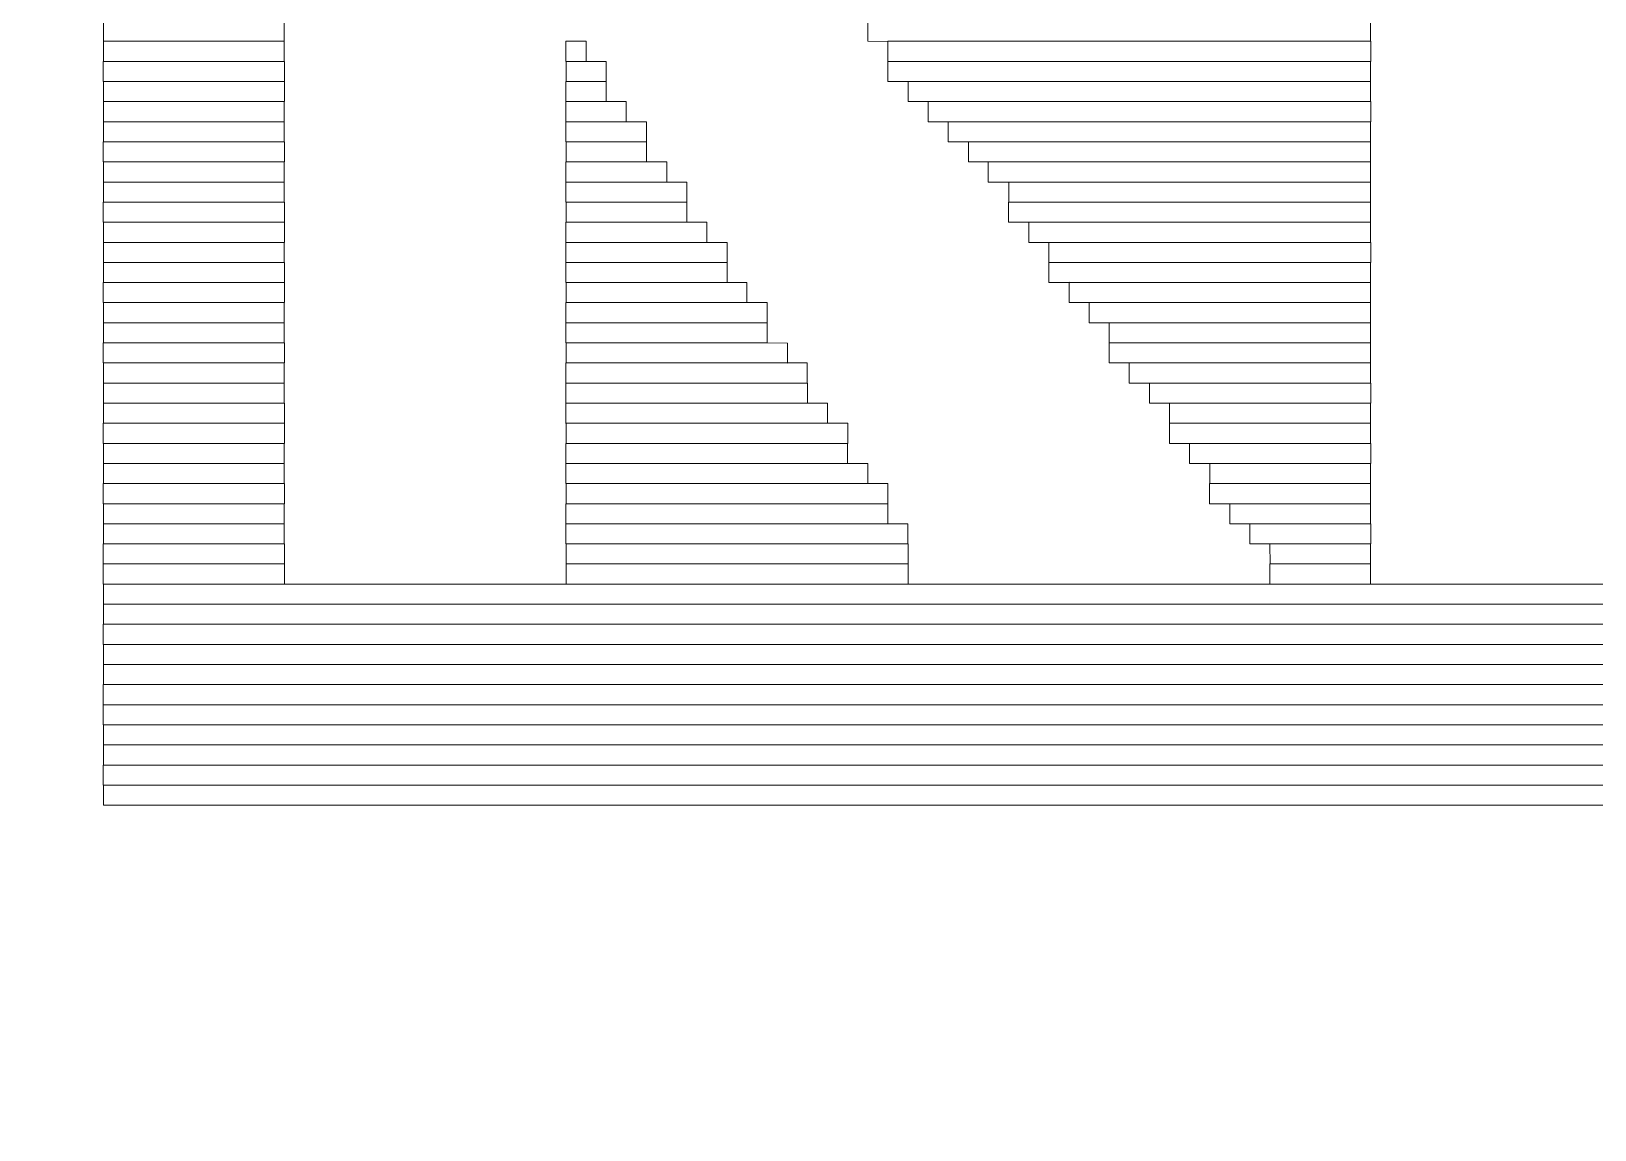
# Model space of a CAD drawing. Header units: millimetres. Extents: x -90 to 99, y -65 to 67.
# Drawn here: x 45.27 to 47.244, y 40.238 to 41.626 of the extents above; entities that cross this region are included whole.
import ezdxf

# ---------------------------------------------------------------- set-up
doc = ezdxf.new("R2010")
doc.units = ezdxf.units.MM
doc.header["$MEASUREMENT"] = 0
doc.layers.add('BG_OUTLINE', color=7, linetype='Continuous')
doc.layers.add('MA_PEN3', color=7, linetype='Continuous')

msp = doc.modelspace()

# ---------------------------------------------------------------- linework, layer by layer
at = {"layer": 'BG_OUTLINE', "color": 3, "lineweight": 9}
msp.add_open_spline([(-71.7269, -61.8795), (-71.7269, -61.8795), (-71.7343, 42.2681), (-71.7343, 42.2681), (-71.7343, 42.2681), (-71.7348, 43.0066), (-71.4419, 43.715), (-70.92, 44.2375), (-70.92, 44.2375), (-70.3982, 44.76), (-69.6866, 45.0538), (-68.9482, 45.0543), (-68.9482, 45.0543), (-68.9482, 45.0543), (75.2046, 45.0543), (75.2046, 45.0543), (75.2046, 45.0543), (76.8319, 45.0552), (78.1763, 43.7805), (78.2661, 42.1556), (78.2661, 42.1556), (78.2661, 42.1556), (78.2661, 31.2814), (78.2661, 31.2814), (78.2661, 31.2814), (78.2661, 31.2814), (72.2646, 31.2814), (72.2646, 31.2814), (72.2646, 31.2814), (72.2646, 31.2814), (72.2646, 26.9814), (72.2646, 26.9814), (72.2646, 26.9814), (72.2646, 26.9814), (78.2661, 26.9814), (78.2661, 26.9814), (78.2661, 26.9814), (78.2661, 26.9814), (78.2661, 18.6553), (78.2661, 18.6553), (78.2661, 18.6553), (78.2661, 18.6553), (72.2496, 18.6553), (72.2496, 18.6553), (72.2496, 18.6553), (72.2496, 18.6553), (72.2496, 14.3553), (72.2496, 14.3553), (72.2496, 14.3553), (72.2496, 14.3553), (78.2661, 14.3553), (78.2661, 14.3553), (78.2661, 14.3553), (78.2661, 14.3553), (78.2661, 9.255), (78.2661, 9.255), (78.2661, 9.255), (78.2661, 9.255), (72.2648, 9.255), (72.2648, 9.255), (72.2648, 9.255), (72.2648, 9.255), (72.2648, 4.955), (72.2648, 4.955), (72.2648, 4.955), (72.2648, 4.955), (78.2661, 4.955), (78.2661, 4.955), (78.2661, 4.955), (78.2661, 4.955), (78.2661, -3.3762), (78.2661, -3.3762), (78.2661, -3.3762), (78.2661, -3.3762), (72.2445, -3.3762), (72.2445, -3.3762), (72.2445, -3.3762), (72.2445, -3.3762), (72.2445, -7.6762), (72.2445, -7.6762), (72.2445, -7.6762), (72.2445, -7.6762), (78.2661, -7.6762), (78.2661, -7.6762), (78.2661, -7.6762), (78.2661, -7.6762), (78.2661, -12.7615), (78.2661, -12.7615), (78.2661, -12.7615), (78.2661, -12.7615), (72.2651, -12.7615), (72.2651, -12.7615), (72.2651, -12.7615), (72.2651, -12.7615), (72.2651, -17.0615), (72.2651, -17.0615), (72.2651, -17.0615), (72.2651, -17.0615), (78.2661, -17.0615), (78.2661, -17.0615), (78.2661, -17.0615), (78.2661, -17.0615), (78.2661, -25.4097), (78.2661, -25.4097), (78.2661, -25.4097), (78.2661, -25.4097), (72.2656, -25.4097), (72.2656, -25.4097), (72.2656, -25.4097), (72.2656, -25.4097), (72.2656, -29.7097), (72.2656, -29.7097), (72.2656, -29.7097), (72.2656, -29.7097), (78.2661, -29.7097), (78.2661, -29.7097), (78.2661, -29.7097), (78.2661, -29.7097), (78.2661, -34.793), (78.2661, -34.793), (78.2661, -34.793), (78.2661, -34.793), (72.2679, -34.793), (72.2679, -34.793), (72.2679, -34.793), (72.2679, -34.793), (72.2679, -39.0929), (72.2679, -39.0929), (72.2679, -39.0929), (72.2679, -39.0929), (78.2661, -39.0929), (78.2661, -39.0929), (78.2661, -39.0929), (78.2661, -39.0929), (78.2661, -47.4269), (78.2661, -47.4269), (78.2661, -47.4269), (78.2661, -47.4269), (72.2679, -47.4269), (72.2679, -47.4269), (72.2679, -47.4269), (72.2679, -47.4269), (72.2679, -51.7269), (72.2679, -51.7269), (72.2679, -51.7269), (72.2679, -51.7269), (78.2661, -51.7269), (78.2661, -51.7269), (78.2661, -51.7269), (78.2661, -51.7269), (78.2661, -51.8138), (78.2661, -51.8138), (78.2661, -51.8138), (78.2661, -51.8138), (78.2656, -61.8468), (78.2656, -61.8468), (78.2656, -61.8468), (78.2661, -62.6669), (77.9407, -63.4536), (77.3612, -64.0339), (77.3612, -64.0339), (76.7817, -64.6142), (75.9915, -64.9405), (75.1713, -64.941), (75.1713, -64.941), (75.1713, -64.941), (-68.6609, -64.9456), (-68.6609, -64.9456), (-68.6609, -64.9456), (-69.4735, -64.9461), (-70.2531, -64.6237), (-70.8281, -64.0495), (-70.8281, -64.0495), (-71.4031, -63.4752), (-71.7264, -62.6922), (-71.7269, -61.8795)], degree=3, knots=[0, 0, 0, 0, 0.022727, 0.022727, 0.022727, 0.022727, 0.045455, 0.045455, 0.045455, 0.045455, 0.068182, 0.068182, 0.068182, 0.068182, 0.090909, 0.090909, 0.090909, 0.090909, 0.113636, 0.113636, 0.113636, 0.113636, 0.136364, 0.136364, 0.136364, 0.136364, 0.159091, 0.159091, 0.159091, 0.159091, 0.181818, 0.181818, 0.181818, 0.181818, 0.204545, 0.204545, 0.204545, 0.204545, 0.227273, 0.227273, 0.227273, 0.227273, 0.25, 0.25, 0.25, 0.25, 0.272727, 0.272727, 0.272727, 0.272727, 0.295455, 0.295455, 0.295455, 0.295455, 0.318182, 0.318182, 0.318182, 0.318182, 0.340909, 0.340909, 0.340909, 0.340909, 0.363636, 0.363636, 0.363636, 0.363636, 0.386364, 0.386364, 0.386364, 0.386364, 0.409091, 0.409091, 0.409091, 0.409091, 0.431818, 0.431818, 0.431818, 0.431818, 0.454545, 0.454545, 0.454545, 0.454545, 0.477273, 0.477273, 0.477273, 0.477273, 0.5, 0.5, 0.5, 0.5, 0.522727, 0.522727, 0.522727, 0.522727, 0.545455, 0.545455, 0.545455, 0.545455, 0.568182, 0.568182, 0.568182, 0.568182, 0.590909, 0.590909, 0.590909, 0.590909, 0.613636, 0.613636, 0.613636, 0.613636, 0.636364, 0.636364, 0.636364, 0.636364, 0.659091, 0.659091, 0.659091, 0.659091, 0.681818, 0.681818, 0.681818, 0.681818, 0.704545, 0.704545, 0.704545, 0.704545, 0.727273, 0.727273, 0.727273, 0.727273, 0.75, 0.75, 0.75, 0.75, 0.772727, 0.772727, 0.772727, 0.772727, 0.795455, 0.795455, 0.795455, 0.795455, 0.818182, 0.818182, 0.818182, 0.818182, 0.840909, 0.840909, 0.840909, 0.840909, 0.863636, 0.863636, 0.863636, 0.863636, 0.886364, 0.886364, 0.886364, 0.886364, 0.909091, 0.909091, 0.909091, 0.909091, 0.931818, 0.931818, 0.931818, 0.931818, 0.954545, 0.954545, 0.954545, 0.954545, 0.977273, 0.977273, 0.977273, 0.977273, 1, 1, 1, 1], dxfattribs=at)
at = {"layer": 'MA_PEN3', "color": 5, "lineweight": 9}
for points in [[(45.3609, 41.6128), (45.3609, 41.6128), (45.3609, 41.6382), (45.3609, 41.6382), (45.3609, 41.6382), (45.3609, 41.6382), (45.5892, 41.6382), (45.5892, 41.6382), (45.5892, 41.6382), (45.5892, 41.6382), (45.5892, 41.6128), (45.5892, 41.6128), (45.5892, 41.6128), (45.5892, 41.6128), (45.3609, 41.6128), (45.3609, 41.6128)], [(46.3261, 41.6128), (46.3261, 41.6128), (46.3261, 41.6382), (46.3261, 41.6382), (46.3261, 41.6382), (46.3261, 41.6382), (46.9608, 41.638), (46.9608, 41.638), (46.9608, 41.638), (46.9608, 41.638), (46.9608, 41.6126), (46.9608, 41.6126), (46.9608, 41.6126), (46.9608, 41.6126), (46.3261, 41.6128), (46.3261, 41.6128)], [(45.3609, 41.5874), (45.3609, 41.5874), (45.3609, 41.6128), (45.3609, 41.6128), (45.3609, 41.6128), (45.3609, 41.6128), (45.5892, 41.6128), (45.5892, 41.6128), (45.5892, 41.6128), (45.5892, 41.6128), (45.5892, 41.5874), (45.5892, 41.5874), (45.5892, 41.5874), (45.5892, 41.5874), (45.3609, 41.5874), (45.3609, 41.5874)], [(45.9448, 41.5874), (45.9448, 41.5874), (45.9448, 41.6128), (45.9448, 41.6128), (45.9448, 41.6128), (45.9448, 41.6128), (45.9705, 41.6128), (45.9705, 41.6128), (45.9705, 41.6128), (45.9705, 41.6128), (45.9705, 41.5874), (45.9705, 41.5874), (45.9705, 41.5874), (45.9705, 41.5874), (45.9448, 41.5874), (45.9448, 41.5874)], [(46.3512, 41.5874), (46.3512, 41.5874), (46.3512, 41.6128), (46.3512, 41.6128), (46.3512, 41.6128), (46.3512, 41.6128), (46.9611, 41.6128), (46.9611, 41.6128), (46.9611, 41.6128), (46.9611, 41.6128), (46.9611, 41.5874), (46.9611, 41.5874), (46.9611, 41.5874), (46.9611, 41.5874), (46.3512, 41.5874), (46.3512, 41.5874)], [(45.3606, 41.562), (45.3606, 41.562), (45.3606, 41.5874), (45.3606, 41.5874), (45.3606, 41.5874), (45.3606, 41.5874), (45.5895, 41.5874), (45.5895, 41.5874), (45.5895, 41.5874), (45.5895, 41.5874), (45.5895, 41.562), (45.5895, 41.562), (45.5895, 41.562), (45.5895, 41.562), (45.3606, 41.562), (45.3606, 41.562)], [(45.9451, 41.562), (45.9451, 41.562), (45.9451, 41.5874), (45.9451, 41.5874), (45.9451, 41.5874), (45.9451, 41.5874), (45.9956, 41.5874), (45.9956, 41.5874), (45.9956, 41.5874), (45.9956, 41.5874), (45.9956, 41.562), (45.9956, 41.562), (45.9956, 41.562), (45.9956, 41.562), (45.9451, 41.562), (45.9451, 41.562)], [(46.3512, 41.562), (46.3512, 41.562), (46.3512, 41.5874), (46.3512, 41.5874), (46.3512, 41.5874), (46.3512, 41.5874), (46.9608, 41.5874), (46.9608, 41.5874), (46.9608, 41.5874), (46.9608, 41.5874), (46.9608, 41.562), (46.9608, 41.562), (46.9608, 41.562), (46.9608, 41.562), (46.3512, 41.562), (46.3512, 41.562)], [(45.3609, 41.5366), (45.3609, 41.5366), (45.3609, 41.562), (45.3609, 41.562), (45.3609, 41.562), (45.3609, 41.562), (45.5895, 41.562), (45.5895, 41.562), (45.5895, 41.562), (45.5895, 41.562), (45.5895, 41.5366), (45.5895, 41.5366), (45.5895, 41.5366), (45.5895, 41.5366), (45.3609, 41.5366), (45.3609, 41.5366)], [(45.9448, 41.5366), (45.9448, 41.5366), (45.9448, 41.562), (45.9448, 41.562), (45.9448, 41.562), (45.9448, 41.562), (45.9956, 41.562), (45.9956, 41.562), (45.9956, 41.562), (45.9956, 41.562), (45.9956, 41.5366), (45.9956, 41.5366), (45.9956, 41.5366), (45.9956, 41.5366), (45.9448, 41.5366), (45.9448, 41.5366)], [(46.3769, 41.5366), (46.3769, 41.5366), (46.3769, 41.562), (46.3769, 41.562), (46.3769, 41.562), (46.3769, 41.562), (46.9608, 41.562), (46.9608, 41.562), (46.9608, 41.562), (46.9608, 41.562), (46.9608, 41.5366), (46.9608, 41.5366), (46.9608, 41.5366), (46.9608, 41.5366), (46.3769, 41.5366), (46.3769, 41.5366)], [(45.3609, 41.5112), (45.3609, 41.5112), (45.3609, 41.5366), (45.3609, 41.5366), (45.3609, 41.5366), (45.3609, 41.5366), (45.5892, 41.5366), (45.5892, 41.5366), (45.5892, 41.5366), (45.5892, 41.5366), (45.5892, 41.5112), (45.5892, 41.5112), (45.5892, 41.5112), (45.5892, 41.5112), (45.3609, 41.5112), (45.3609, 41.5112)], [(45.9448, 41.5112), (45.9448, 41.5112), (45.9448, 41.5366), (45.9448, 41.5366), (45.9448, 41.5366), (45.9448, 41.5366), (46.021, 41.5366), (46.021, 41.5366), (46.021, 41.5366), (46.021, 41.5366), (46.021, 41.5112), (46.021, 41.5112), (46.021, 41.5112), (46.021, 41.5112), (45.9448, 41.5112), (45.9448, 41.5112)], [(46.4023, 41.5112), (46.4023, 41.5112), (46.4023, 41.5366), (46.4023, 41.5366), (46.4023, 41.5366), (46.4023, 41.5366), (46.9611, 41.5366), (46.9611, 41.5366), (46.9611, 41.5366), (46.9611, 41.5366), (46.9611, 41.5112), (46.9611, 41.5112), (46.9611, 41.5112), (46.9611, 41.5112), (46.4023, 41.5112), (46.4023, 41.5112)], [(45.3609, 41.4858), (45.3609, 41.4858), (45.3609, 41.5112), (45.3609, 41.5112), (45.3609, 41.5112), (45.3609, 41.5112), (45.5892, 41.5112), (45.5892, 41.5112), (45.5892, 41.5112), (45.5892, 41.5112), (45.5892, 41.4858), (45.5892, 41.4858), (45.5892, 41.4858), (45.5892, 41.4858), (45.3609, 41.4858), (45.3609, 41.4858)], [(45.9448, 41.4858), (45.9448, 41.4858), (45.9448, 41.5112), (45.9448, 41.5112), (45.9448, 41.5112), (45.9448, 41.5112), (46.0467, 41.5112), (46.0467, 41.5112), (46.0467, 41.5112), (46.0467, 41.5112), (46.0467, 41.4858), (46.0467, 41.4858), (46.0467, 41.4858), (46.0467, 41.4858), (45.9448, 41.4858), (45.9448, 41.4858)], [(46.4274, 41.4858), (46.4274, 41.4858), (46.4274, 41.5112), (46.4274, 41.5112), (46.4274, 41.5112), (46.4274, 41.5112), (46.9608, 41.5112), (46.9608, 41.5112), (46.9608, 41.5112), (46.9608, 41.5112), (46.9608, 41.4858), (46.9608, 41.4858), (46.9608, 41.4858), (46.9608, 41.4858), (46.4274, 41.4858), (46.4274, 41.4858)], [(45.3606, 41.4604), (45.3606, 41.4604), (45.3606, 41.4858), (45.3606, 41.4858), (45.3606, 41.4858), (45.3606, 41.4858), (45.5895, 41.4858), (45.5895, 41.4858), (45.5895, 41.4858), (45.5895, 41.4858), (45.5895, 41.4604), (45.5895, 41.4604), (45.5895, 41.4604), (45.5895, 41.4604), (45.3606, 41.4604), (45.3606, 41.4604)], [(45.9451, 41.4604), (45.9451, 41.4604), (45.945, 41.4858), (45.945, 41.4858), (45.945, 41.4858), (45.945, 41.4858), (46.0466, 41.4861), (46.0466, 41.4861), (46.0466, 41.4861), (46.0466, 41.4861), (46.0467, 41.4607), (46.0467, 41.4607), (46.0467, 41.4607), (46.0467, 41.4607), (45.9451, 41.4604), (45.9451, 41.4604)], [(46.4531, 41.4604), (46.4531, 41.4604), (46.4531, 41.4858), (46.4531, 41.4858), (46.4531, 41.4858), (46.4531, 41.4858), (46.9608, 41.4858), (46.9608, 41.4858), (46.9608, 41.4858), (46.9608, 41.4858), (46.9608, 41.4604), (46.9608, 41.4604), (46.9608, 41.4604), (46.9608, 41.4604), (46.4531, 41.4604), (46.4531, 41.4604)], [(45.3609, 41.435), (45.3609, 41.435), (45.3609, 41.4604), (45.3609, 41.4604), (45.3609, 41.4604), (45.3609, 41.4604), (45.5892, 41.4604), (45.5892, 41.4604), (45.5892, 41.4604), (45.5892, 41.4604), (45.5892, 41.435), (45.5892, 41.435), (45.5892, 41.435), (45.5892, 41.435), (45.3609, 41.435), (45.3609, 41.435)], [(45.9448, 41.435), (45.9448, 41.435), (45.9448, 41.4604), (45.9448, 41.4604), (45.9448, 41.4604), (45.9448, 41.4604), (46.0721, 41.4604), (46.0721, 41.4604), (46.0721, 41.4604), (46.0721, 41.4604), (46.0721, 41.435), (46.0721, 41.435), (46.0721, 41.435), (46.0721, 41.435), (45.9448, 41.435), (45.9448, 41.435)], [(46.4782, 41.435), (46.4782, 41.435), (46.4782, 41.4604), (46.4782, 41.4604), (46.4782, 41.4604), (46.4782, 41.4604), (46.9608, 41.4602), (46.9608, 41.4602), (46.9608, 41.4602), (46.9608, 41.4602), (46.9608, 41.4348), (46.9608, 41.4348), (46.9608, 41.4348), (46.9608, 41.4348), (46.4782, 41.435), (46.4782, 41.435)], [(45.3609, 41.4096), (45.3609, 41.4096), (45.3609, 41.435), (45.3609, 41.435), (45.3609, 41.435), (45.3609, 41.435), (45.5892, 41.435), (45.5892, 41.435), (45.5892, 41.435), (45.5892, 41.435), (45.5892, 41.4096), (45.5892, 41.4096), (45.5892, 41.4096), (45.5892, 41.4096), (45.3609, 41.4096), (45.3609, 41.4096)], [(45.9448, 41.4096), (45.9448, 41.4096), (45.9448, 41.435), (45.9448, 41.435), (45.9448, 41.435), (45.9448, 41.435), (46.0975, 41.435), (46.0975, 41.435), (46.0975, 41.435), (46.0975, 41.435), (46.0975, 41.4096), (46.0975, 41.4096), (46.0975, 41.4096), (46.0975, 41.4096), (45.9448, 41.4096), (45.9448, 41.4096)], [(46.5039, 41.4096), (46.5039, 41.4096), (46.5039, 41.435), (46.5039, 41.435), (46.5039, 41.435), (46.5039, 41.435), (46.9608, 41.435), (46.9608, 41.435), (46.9608, 41.435), (46.9608, 41.435), (46.9608, 41.4096), (46.9608, 41.4096), (46.9608, 41.4096), (46.9608, 41.4096), (46.5039, 41.4096), (46.5039, 41.4096)], [(45.3606, 41.3842), (45.3606, 41.3842), (45.3606, 41.4096), (45.3606, 41.4096), (45.3606, 41.4096), (45.3606, 41.4096), (45.5895, 41.4096), (45.5895, 41.4096), (45.5895, 41.4096), (45.5895, 41.4096), (45.5895, 41.3842), (45.5895, 41.3842), (45.5895, 41.3842), (45.5895, 41.3842), (45.3606, 41.3842), (45.3606, 41.3842)], [(45.9451, 41.3842), (45.9451, 41.3842), (45.9451, 41.4096), (45.9451, 41.4096), (45.9451, 41.4096), (45.9451, 41.4096), (46.0975, 41.4096), (46.0975, 41.4096), (46.0975, 41.4096), (46.0975, 41.4096), (46.0975, 41.3842), (46.0975, 41.3842), (46.0975, 41.3842), (46.0975, 41.3842), (45.9451, 41.3842), (45.9451, 41.3842)], [(46.5036, 41.3842), (46.5036, 41.3842), (46.5036, 41.4096), (46.5036, 41.4096), (46.5036, 41.4096), (46.5036, 41.4096), (46.9608, 41.4096), (46.9608, 41.4096), (46.9608, 41.4096), (46.9608, 41.4096), (46.9608, 41.3842), (46.9608, 41.3842), (46.9608, 41.3842), (46.9608, 41.3842), (46.5036, 41.3842), (46.5036, 41.3842)], [(45.3609, 41.3588), (45.3609, 41.3588), (45.3609, 41.3842), (45.3609, 41.3842), (45.3609, 41.3842), (45.3609, 41.3842), (45.5895, 41.3842), (45.5895, 41.3842), (45.5895, 41.3842), (45.5895, 41.3842), (45.5895, 41.3588), (45.5895, 41.3588), (45.5895, 41.3588), (45.5895, 41.3588), (45.3609, 41.3588), (45.3609, 41.3588)], [(45.9448, 41.3588), (45.9448, 41.3588), (45.9448, 41.3842), (45.9448, 41.3842), (45.9448, 41.3842), (45.9448, 41.3842), (46.1226, 41.3842), (46.1226, 41.3842), (46.1226, 41.3842), (46.1226, 41.3842), (46.1226, 41.3588), (46.1226, 41.3588), (46.1226, 41.3588), (46.1226, 41.3588), (45.9448, 41.3588), (45.9448, 41.3588)], [(46.5293, 41.3588), (46.5293, 41.3588), (46.5293, 41.3842), (46.5293, 41.3842), (46.5293, 41.3842), (46.5293, 41.3842), (46.9608, 41.3842), (46.9608, 41.3842), (46.9608, 41.3842), (46.9608, 41.3842), (46.9608, 41.3588), (46.9608, 41.3588), (46.9608, 41.3588), (46.9608, 41.3588), (46.5293, 41.3588), (46.5293, 41.3588)], [(45.3609, 41.3334), (45.3609, 41.3334), (45.3609, 41.3588), (45.3609, 41.3588), (45.3609, 41.3588), (45.3609, 41.3588), (45.5892, 41.3588), (45.5892, 41.3588), (45.5892, 41.3588), (45.5892, 41.3588), (45.5892, 41.3334), (45.5892, 41.3334), (45.5892, 41.3334), (45.5892, 41.3334), (45.3609, 41.3334), (45.3609, 41.3334)], [(45.9448, 41.3334), (45.9448, 41.3334), (45.9448, 41.3588), (45.9448, 41.3588), (45.9448, 41.3588), (45.9448, 41.3588), (46.1483, 41.3588), (46.1483, 41.3588), (46.1483, 41.3588), (46.1483, 41.3588), (46.1483, 41.3334), (46.1483, 41.3334), (46.1483, 41.3334), (46.1483, 41.3334), (45.9448, 41.3334), (45.9448, 41.3334)], [(46.5544, 41.3334), (46.5544, 41.3334), (46.5544, 41.3588), (46.5544, 41.3588), (46.5544, 41.3588), (46.5544, 41.3588), (46.9611, 41.3588), (46.9611, 41.3588), (46.9611, 41.3588), (46.9611, 41.3588), (46.9611, 41.3334), (46.9611, 41.3334), (46.9611, 41.3334), (46.9611, 41.3334), (46.5544, 41.3334), (46.5544, 41.3334)], [(45.3609, 41.308), (45.3609, 41.308), (45.3609, 41.3334), (45.3609, 41.3334), (45.3609, 41.3334), (45.3609, 41.3334), (45.5895, 41.3334), (45.5895, 41.3334), (45.5895, 41.3334), (45.5895, 41.3334), (45.5895, 41.308), (45.5895, 41.308), (45.5895, 41.308), (45.5895, 41.308), (45.3609, 41.308), (45.3609, 41.308)], [(45.9448, 41.308), (45.9448, 41.308), (45.9448, 41.3334), (45.9448, 41.3334), (45.9448, 41.3334), (45.9448, 41.3334), (46.1483, 41.3334), (46.1483, 41.3334), (46.1483, 41.3334), (46.1483, 41.3334), (46.1483, 41.308), (46.1483, 41.308), (46.1483, 41.308), (46.1483, 41.308), (45.9448, 41.308), (45.9448, 41.308)], [(46.5547, 41.308), (46.5547, 41.308), (46.5547, 41.3334), (46.5547, 41.3334), (46.5547, 41.3334), (46.5547, 41.3334), (46.9608, 41.3334), (46.9608, 41.3334), (46.9608, 41.3334), (46.9608, 41.3334), (46.9608, 41.308), (46.9608, 41.308), (46.9608, 41.308), (46.9608, 41.308), (46.5547, 41.308), (46.5547, 41.308)], [(45.3606, 41.2826), (45.3606, 41.2826), (45.3606, 41.308), (45.3606, 41.308), (45.3606, 41.308), (45.3606, 41.308), (45.5895, 41.308), (45.5895, 41.308), (45.5895, 41.308), (45.5895, 41.308), (45.5895, 41.2826), (45.5895, 41.2826), (45.5895, 41.2826), (45.5895, 41.2826), (45.3606, 41.2826), (45.3606, 41.2826)], [(45.9451, 41.2826), (45.9451, 41.2826), (45.9451, 41.308), (45.9451, 41.308), (45.9451, 41.308), (45.9451, 41.308), (46.1734, 41.308), (46.1734, 41.308), (46.1734, 41.308), (46.1734, 41.308), (46.1734, 41.2826), (46.1734, 41.2826), (46.1734, 41.2826), (46.1734, 41.2826), (45.9451, 41.2826), (45.9451, 41.2826)], [(46.5801, 41.2829), (46.5801, 41.2829), (46.5801, 41.3083), (46.5801, 41.3083), (46.5801, 41.3083), (46.5801, 41.3083), (46.9608, 41.308), (46.9608, 41.308), (46.9608, 41.308), (46.9608, 41.308), (46.9608, 41.2826), (46.9608, 41.2826), (46.9608, 41.2826), (46.9608, 41.2826), (46.5801, 41.2829), (46.5801, 41.2829)], [(45.3609, 41.2572), (45.3609, 41.2572), (45.3609, 41.2826), (45.3609, 41.2826), (45.3609, 41.2826), (45.3609, 41.2826), (45.5892, 41.2826), (45.5892, 41.2826), (45.5892, 41.2826), (45.5892, 41.2826), (45.5892, 41.2572), (45.5892, 41.2572), (45.5892, 41.2572), (45.5892, 41.2572), (45.3609, 41.2572), (45.3609, 41.2572)], [(45.9448, 41.2572), (45.9448, 41.2572), (45.9448, 41.2826), (45.9448, 41.2826), (45.9448, 41.2826), (45.9448, 41.2826), (46.1988, 41.2826), (46.1988, 41.2826), (46.1988, 41.2826), (46.1988, 41.2826), (46.1988, 41.2572), (46.1988, 41.2572), (46.1988, 41.2572), (46.1988, 41.2572), (45.9448, 41.2572), (45.9448, 41.2572)], [(46.6055, 41.2572), (46.6055, 41.2572), (46.6055, 41.2826), (46.6055, 41.2826), (46.6055, 41.2826), (46.6055, 41.2826), (46.9608, 41.2824), (46.9608, 41.2824), (46.9608, 41.2824), (46.9608, 41.2824), (46.9608, 41.257), (46.9608, 41.257), (46.9608, 41.257), (46.9608, 41.257), (46.6055, 41.2572), (46.6055, 41.2572)], [(45.3609, 41.2318), (45.3609, 41.2318), (45.3609, 41.2572), (45.3609, 41.2572), (45.3609, 41.2572), (45.3609, 41.2572), (45.5892, 41.2572), (45.5892, 41.2572), (45.5892, 41.2572), (45.5892, 41.2572), (45.5892, 41.2318), (45.5892, 41.2318), (45.5892, 41.2318), (45.5892, 41.2318), (45.3609, 41.2318), (45.3609, 41.2318)], [(45.9448, 41.2318), (45.9448, 41.2318), (45.9448, 41.2572), (45.9448, 41.2572), (45.9448, 41.2572), (45.9448, 41.2572), (46.1988, 41.2572), (46.1988, 41.2572), (46.1988, 41.2572), (46.1988, 41.2572), (46.1988, 41.2318), (46.1988, 41.2318), (46.1988, 41.2318), (46.1988, 41.2318), (45.9448, 41.2318), (45.9448, 41.2318)], [(46.6309, 41.2318), (46.6309, 41.2318), (46.6309, 41.2572), (46.6309, 41.2572), (46.6309, 41.2572), (46.6309, 41.2572), (46.9608, 41.2572), (46.9608, 41.2572), (46.9608, 41.2572), (46.9608, 41.2572), (46.9608, 41.2318), (46.9608, 41.2318), (46.9608, 41.2318), (46.9608, 41.2318), (46.6309, 41.2318), (46.6309, 41.2318)], [(45.3606, 41.2064), (45.3606, 41.2064), (45.3606, 41.2318), (45.3606, 41.2318), (45.3606, 41.2318), (45.3606, 41.2318), (45.5895, 41.2318), (45.5895, 41.2318), (45.5895, 41.2318), (45.5895, 41.2318), (45.5895, 41.2064), (45.5895, 41.2064), (45.5895, 41.2064), (45.5895, 41.2064), (45.3606, 41.2064), (45.3606, 41.2064)], [(45.9451, 41.2064), (45.9451, 41.2064), (45.9451, 41.2318), (45.9451, 41.2318), (45.9451, 41.2318), (45.9451, 41.2318), (46.2245, 41.2316), (46.2245, 41.2316), (46.2245, 41.2316), (46.2245, 41.2316), (46.2245, 41.2062), (46.2245, 41.2062), (46.2245, 41.2062), (46.2245, 41.2062), (45.9451, 41.2064), (45.9451, 41.2064)], [(46.6309, 41.2064), (46.6309, 41.2064), (46.6309, 41.2318), (46.6309, 41.2318), (46.6309, 41.2318), (46.6309, 41.2318), (46.9608, 41.2318), (46.9608, 41.2318), (46.9608, 41.2318), (46.9608, 41.2318), (46.9608, 41.2064), (46.9608, 41.2064), (46.9608, 41.2064), (46.9608, 41.2064), (46.6309, 41.2064), (46.6309, 41.2064)], [(45.3609, 41.181), (45.3609, 41.181), (45.3609, 41.2064), (45.3609, 41.2064), (45.3609, 41.2064), (45.3609, 41.2064), (45.5892, 41.2064), (45.5892, 41.2064), (45.5892, 41.2064), (45.5892, 41.2064), (45.5892, 41.181), (45.5892, 41.181), (45.5892, 41.181), (45.5892, 41.181), (45.3609, 41.181), (45.3609, 41.181)], [(45.9448, 41.181), (45.9448, 41.181), (45.9448, 41.2064), (45.9448, 41.2064), (45.9448, 41.2064), (45.9448, 41.2064), (46.2496, 41.2064), (46.2496, 41.2064), (46.2496, 41.2064), (46.2496, 41.2064), (46.2496, 41.181), (46.2496, 41.181), (46.2496, 41.181), (46.2496, 41.181), (45.9448, 41.181), (45.9448, 41.181)], [(46.656, 41.181), (46.656, 41.181), (46.656, 41.2064), (46.656, 41.2064), (46.656, 41.2064), (46.656, 41.2064), (46.9608, 41.2064), (46.9608, 41.2064), (46.9608, 41.2064), (46.9608, 41.2064), (46.9608, 41.181), (46.9608, 41.181), (46.9608, 41.181), (46.9608, 41.181), (46.656, 41.181), (46.656, 41.181)], [(45.3609, 41.1556), (45.3609, 41.1556), (45.3609, 41.181), (45.3609, 41.181), (45.3609, 41.181), (45.3609, 41.181), (45.5892, 41.181), (45.5892, 41.181), (45.5892, 41.181), (45.5892, 41.181), (45.5892, 41.1556), (45.5892, 41.1556), (45.5892, 41.1556), (45.5892, 41.1556), (45.3609, 41.1556), (45.3609, 41.1556)], [(45.9448, 41.1556), (45.9448, 41.1556), (45.9448, 41.181), (45.9448, 41.181), (45.9448, 41.181), (45.9448, 41.181), (46.2499, 41.181), (46.2499, 41.181), (46.2499, 41.181), (46.2499, 41.181), (46.2499, 41.1556), (46.2499, 41.1556), (46.2499, 41.1556), (46.2499, 41.1556), (45.9448, 41.1556), (45.9448, 41.1556)], [(46.6817, 41.1556), (46.6817, 41.1556), (46.6817, 41.181), (46.6817, 41.181), (46.6817, 41.181), (46.6817, 41.181), (46.9611, 41.181), (46.9611, 41.181), (46.9611, 41.181), (46.9611, 41.181), (46.9611, 41.1556), (46.9611, 41.1556), (46.9611, 41.1556), (46.9611, 41.1556), (46.6817, 41.1556), (46.6817, 41.1556)], [(45.3609, 41.13), (45.3609, 41.13), (45.3609, 41.1554), (45.3609, 41.1554), (45.3609, 41.1554), (45.3609, 41.1554), (45.5895, 41.1556), (45.5895, 41.1556), (45.5895, 41.1556), (45.5895, 41.1556), (45.5895, 41.1302), (45.5895, 41.1302), (45.5895, 41.1302), (45.5895, 41.1302), (45.3609, 41.13), (45.3609, 41.13)], [(45.9448, 41.13), (45.9448, 41.13), (45.9448, 41.1554), (45.9448, 41.1554), (45.9448, 41.1554), (45.9448, 41.1554), (46.2753, 41.1556), (46.2753, 41.1556), (46.2753, 41.1556), (46.2753, 41.1556), (46.2753, 41.1302), (46.2753, 41.1302), (46.2753, 41.1302), (46.2753, 41.1302), (45.9448, 41.13), (45.9448, 41.13)], [(46.7071, 41.1302), (46.7071, 41.1302), (46.7071, 41.1556), (46.7071, 41.1556), (46.7071, 41.1556), (46.7071, 41.1556), (46.9608, 41.1556), (46.9608, 41.1556), (46.9608, 41.1556), (46.9608, 41.1556), (46.9608, 41.1302), (46.9608, 41.1302), (46.9608, 41.1302), (46.9608, 41.1302), (46.7071, 41.1302), (46.7071, 41.1302)], [(45.3606, 41.1048), (45.3606, 41.1048), (45.3606, 41.1302), (45.3606, 41.1302), (45.3606, 41.1302), (45.3606, 41.1302), (45.5895, 41.1302), (45.5895, 41.1302), (45.5895, 41.1302), (45.5895, 41.1302), (45.5895, 41.1048), (45.5895, 41.1048), (45.5895, 41.1048), (45.5895, 41.1048), (45.3606, 41.1048), (45.3606, 41.1048)], [(45.9451, 41.1048), (45.9451, 41.1048), (45.9451, 41.1302), (45.9451, 41.1302), (45.9451, 41.1302), (45.9451, 41.1302), (46.3007, 41.1302), (46.3007, 41.1302), (46.3007, 41.1302), (46.3007, 41.1302), (46.3007, 41.1048), (46.3007, 41.1048), (46.3007, 41.1048), (46.3007, 41.1048), (45.9451, 41.1048), (45.9451, 41.1048)], [(46.7071, 41.1048), (46.7071, 41.1048), (46.7071, 41.1302), (46.7071, 41.1302), (46.7071, 41.1302), (46.7071, 41.1302), (46.9608, 41.1302), (46.9608, 41.1302), (46.9608, 41.1302), (46.9608, 41.1302), (46.9608, 41.1048), (46.9608, 41.1048), (46.9608, 41.1048), (46.9608, 41.1048), (46.7071, 41.1048), (46.7071, 41.1048)], [(45.3609, 41.0794), (45.3609, 41.0794), (45.3609, 41.1048), (45.3609, 41.1048), (45.3609, 41.1048), (45.3609, 41.1048), (45.5892, 41.1048), (45.5892, 41.1048), (45.5892, 41.1048), (45.5892, 41.1048), (45.5892, 41.0794), (45.5892, 41.0794), (45.5892, 41.0794), (45.5892, 41.0794), (45.3609, 41.0794), (45.3609, 41.0794)], [(45.9448, 41.0794), (45.9448, 41.0794), (45.9448, 41.1048), (45.9448, 41.1048), (45.9448, 41.1048), (45.9448, 41.1048), (46.3004, 41.1048), (46.3004, 41.1048), (46.3004, 41.1048), (46.3004, 41.1048), (46.3004, 41.0794), (46.3004, 41.0794), (46.3004, 41.0794), (46.3004, 41.0794), (45.9448, 41.0794), (45.9448, 41.0794)], [(46.7322, 41.0794), (46.7322, 41.0794), (46.7322, 41.1048), (46.7322, 41.1048), (46.7322, 41.1048), (46.7322, 41.1048), (46.9611, 41.1048), (46.9611, 41.1048), (46.9611, 41.1048), (46.9611, 41.1048), (46.9611, 41.0794), (46.9611, 41.0794), (46.9611, 41.0794), (46.9611, 41.0794), (46.7322, 41.0794), (46.7322, 41.0794)], [(45.3609, 41.054), (45.3609, 41.054), (45.3609, 41.0794), (45.3609, 41.0794), (45.3609, 41.0794), (45.3609, 41.0794), (45.5892, 41.0794), (45.5892, 41.0794), (45.5892, 41.0794), (45.5892, 41.0794), (45.5892, 41.054), (45.5892, 41.054), (45.5892, 41.054), (45.5892, 41.054), (45.3609, 41.054), (45.3609, 41.054)], [(45.9448, 41.054), (45.9448, 41.054), (45.9448, 41.0794), (45.9448, 41.0794), (45.9448, 41.0794), (45.9448, 41.0794), (46.3261, 41.0794), (46.3261, 41.0794), (46.3261, 41.0794), (46.3261, 41.0794), (46.3261, 41.054), (46.3261, 41.054), (46.3261, 41.054), (46.3261, 41.054), (45.9448, 41.054), (45.9448, 41.054)], [(46.7579, 41.054), (46.7579, 41.054), (46.7579, 41.0794), (46.7579, 41.0794), (46.7579, 41.0794), (46.7579, 41.0794), (46.9608, 41.0794), (46.9608, 41.0794), (46.9608, 41.0794), (46.9608, 41.0794), (46.9608, 41.054), (46.9608, 41.054), (46.9608, 41.054), (46.9608, 41.054), (46.7579, 41.054), (46.7579, 41.054)], [(45.3606, 41.0286), (45.3606, 41.0286), (45.3606, 41.054), (45.3606, 41.054), (45.3606, 41.054), (45.3606, 41.054), (45.5895, 41.054), (45.5895, 41.054), (45.5895, 41.054), (45.5895, 41.054), (45.5895, 41.0286), (45.5895, 41.0286), (45.5895, 41.0286), (45.5895, 41.0286), (45.3606, 41.0286), (45.3606, 41.0286)], [(45.9451, 41.0286), (45.9451, 41.0286), (45.9451, 41.054), (45.9451, 41.054), (45.9451, 41.054), (45.9451, 41.054), (46.3512, 41.054), (46.3512, 41.054), (46.3512, 41.054), (46.3512, 41.054), (46.3512, 41.0286), (46.3512, 41.0286), (46.3512, 41.0286), (46.3512, 41.0286), (45.9451, 41.0286), (45.9451, 41.0286)], [(46.7576, 41.0286), (46.7576, 41.0286), (46.7576, 41.054), (46.7576, 41.054), (46.7576, 41.054), (46.7576, 41.054), (46.9608, 41.054), (46.9608, 41.054), (46.9608, 41.054), (46.9608, 41.054), (46.9608, 41.0286), (46.9608, 41.0286), (46.9608, 41.0286), (46.9608, 41.0286), (46.7576, 41.0286), (46.7576, 41.0286)], [(45.3609, 41.0032), (45.3609, 41.0032), (45.3609, 41.0286), (45.3609, 41.0286), (45.3609, 41.0286), (45.3609, 41.0286), (45.5892, 41.0286), (45.5892, 41.0286), (45.5892, 41.0286), (45.5892, 41.0286), (45.5892, 41.0032), (45.5892, 41.0032), (45.5892, 41.0032), (45.5892, 41.0032), (45.3609, 41.0032), (45.3609, 41.0032)], [(45.9448, 41.0032), (45.9448, 41.0032), (45.9448, 41.0286), (45.9448, 41.0286), (45.9448, 41.0286), (45.9448, 41.0286), (46.3512, 41.0286), (46.3512, 41.0286), (46.3512, 41.0286), (46.3512, 41.0286), (46.3512, 41.0032), (46.3512, 41.0032), (46.3512, 41.0032), (46.3512, 41.0032), (45.9448, 41.0032), (45.9448, 41.0032)], [(46.783, 41.0032), (46.783, 41.0032), (46.783, 41.0286), (46.783, 41.0286), (46.783, 41.0286), (46.783, 41.0286), (46.9608, 41.0286), (46.9608, 41.0286), (46.9608, 41.0286), (46.9608, 41.0286), (46.9608, 41.0032), (46.9608, 41.0032), (46.9608, 41.0032), (46.9608, 41.0032), (46.783, 41.0032), (46.783, 41.0032)], [(45.3609, 40.9778), (45.3609, 40.9778), (45.3609, 41.0032), (45.3609, 41.0032), (45.3609, 41.0032), (45.3609, 41.0032), (45.5892, 41.0032), (45.5892, 41.0032), (45.5892, 41.0032), (45.5892, 41.0032), (45.5892, 40.9778), (45.5892, 40.9778), (45.5892, 40.9778), (45.5892, 40.9778), (45.3609, 40.9778), (45.3609, 40.9778)], [(45.9448, 40.9778), (45.9448, 40.9778), (45.9448, 41.0032), (45.9448, 41.0032), (45.9448, 41.0032), (45.9448, 41.0032), (46.3766, 41.0032), (46.3766, 41.0032), (46.3766, 41.0032), (46.3766, 41.0032), (46.3766, 40.9778), (46.3766, 40.9778), (46.3766, 40.9778), (46.3766, 40.9778), (45.9448, 40.9778), (45.9448, 40.9778)], [(46.8084, 40.9778), (46.8084, 40.9778), (46.8084, 41.0032), (46.8084, 41.0032), (46.8084, 41.0032), (46.8084, 41.0032), (46.9611, 41.0032), (46.9611, 41.0032), (46.9611, 41.0032), (46.9611, 41.0032), (46.9611, 40.9778), (46.9611, 40.9778), (46.9611, 40.9778), (46.9611, 40.9778), (46.8084, 40.9778), (46.8084, 40.9778)], [(45.3606, 40.9524), (45.3606, 40.9524), (45.3606, 40.9778), (45.3606, 40.9778), (45.3606, 40.9778), (45.3606, 40.9778), (45.5895, 40.9778), (45.5895, 40.9778), (45.5895, 40.9778), (45.5895, 40.9778), (45.5895, 40.9524), (45.5895, 40.9524), (45.5895, 40.9524), (45.5895, 40.9524), (45.3606, 40.9524), (45.3606, 40.9524)], [(45.9451, 40.9524), (45.9451, 40.9524), (45.9451, 40.9778), (45.9451, 40.9778), (45.9451, 40.9778), (45.9451, 40.9778), (46.3769, 40.9778), (46.3769, 40.9778), (46.3769, 40.9778), (46.3769, 40.9778), (46.3769, 40.9524), (46.3769, 40.9524), (46.3769, 40.9524), (46.3769, 40.9524), (45.9451, 40.9524), (45.9451, 40.9524)], [(46.8339, 40.9522), (46.8339, 40.9522), (46.8338, 40.9776), (46.8338, 40.9776), (46.8338, 40.9776), (46.8338, 40.9776), (46.9608, 40.9778), (46.9608, 40.9778), (46.9608, 40.9778), (46.9608, 40.9778), (46.9609, 40.9524), (46.9609, 40.9524), (46.9609, 40.9524), (46.9609, 40.9524), (46.8339, 40.9522), (46.8339, 40.9522)], [(45.3606, 40.927), (45.3606, 40.927), (45.3606, 40.9524), (45.3606, 40.9524), (45.3606, 40.9524), (45.3606, 40.9524), (45.5895, 40.9524), (45.5895, 40.9524), (45.5895, 40.9524), (45.5895, 40.9524), (45.5895, 40.927), (45.5895, 40.927), (45.5895, 40.927), (45.5895, 40.927), (45.3606, 40.927), (45.3606, 40.927)], [(45.9451, 40.927), (45.9451, 40.927), (45.9451, 40.9524), (45.9451, 40.9524), (45.9451, 40.9524), (45.9451, 40.9524), (46.3769, 40.9524), (46.3769, 40.9524), (46.3769, 40.9524), (46.3769, 40.9524), (46.3769, 40.927), (46.3769, 40.927), (46.3769, 40.927), (46.3769, 40.927), (45.9451, 40.927), (45.9451, 40.927)], [(46.8338, 40.927), (46.8338, 40.927), (46.8338, 40.9524), (46.8338, 40.9524), (46.8338, 40.9524), (46.8338, 40.9524), (46.9608, 40.9524), (46.9608, 40.9524), (46.9608, 40.9524), (46.9608, 40.9524), (46.9608, 40.927), (46.9608, 40.927), (46.9608, 40.927), (46.9608, 40.927), (46.8338, 40.927), (46.8338, 40.927)], [(45.3609, 40.9016), (45.3609, 40.9016), (45.3609, 40.927), (45.3609, 40.927), (45.3609, 40.927), (45.3609, 40.927), (50.6946, 40.927), (50.6946, 40.927), (50.6946, 40.927), (50.6946, 40.927), (50.6946, 40.9016), (50.6946, 40.9016), (50.6946, 40.9016), (50.6946, 40.9016), (45.3609, 40.9016), (45.3609, 40.9016)], [(45.3609, 40.8762), (45.3609, 40.8762), (45.3609, 40.9016), (45.3609, 40.9016), (45.3609, 40.9016), (45.3609, 40.9016), (50.6946, 40.9016), (50.6946, 40.9016), (50.6946, 40.9016), (50.6946, 40.9016), (50.6946, 40.8762), (50.6946, 40.8762), (50.6946, 40.8762), (50.6946, 40.8762), (45.3609, 40.8762), (45.3609, 40.8762)], [(45.3606, 40.8508), (45.3606, 40.8508), (45.3606, 40.8762), (45.3606, 40.8762), (45.3606, 40.8762), (45.3606, 40.8762), (50.6949, 40.8762), (50.6949, 40.8762), (50.6949, 40.8762), (50.6949, 40.8762), (50.6949, 40.8508), (50.6949, 40.8508), (50.6949, 40.8508), (50.6949, 40.8508), (45.3606, 40.8508), (45.3606, 40.8508)], [(45.3609, 40.8254), (45.3609, 40.8254), (45.3609, 40.8508), (45.3609, 40.8508), (45.3609, 40.8508), (45.3609, 40.8508), (50.6946, 40.8508), (50.6946, 40.8508), (50.6946, 40.8508), (50.6946, 40.8508), (50.6946, 40.8254), (50.6946, 40.8254), (50.6946, 40.8254), (50.6946, 40.8254), (45.3609, 40.8254), (45.3609, 40.8254)], [(45.3609, 40.8), (45.3609, 40.8), (45.3609, 40.8254), (45.3609, 40.8254), (45.3609, 40.8254), (45.3609, 40.8254), (50.6946, 40.8254), (50.6946, 40.8254), (50.6946, 40.8254), (50.6946, 40.8254), (50.6946, 40.8), (50.6946, 40.8), (50.6946, 40.8), (50.6946, 40.8), (45.3609, 40.8), (45.3609, 40.8)], [(45.3606, 40.7746), (45.3606, 40.7746), (45.3606, 40.8), (45.3606, 40.8), (45.3606, 40.8), (45.3606, 40.8), (50.6946, 40.7998), (50.6946, 40.7998), (50.6946, 40.7998), (50.6946, 40.7998), (50.6946, 40.7744), (50.6946, 40.7744), (50.6946, 40.7744), (50.6946, 40.7744), (45.3606, 40.7746), (45.3606, 40.7746)], [(45.3606, 40.7492), (45.3606, 40.7492), (45.3606, 40.7746), (45.3606, 40.7746), (45.3606, 40.7746), (45.3606, 40.7746), (50.6946, 40.7746), (50.6946, 40.7746), (50.6946, 40.7746), (50.6946, 40.7746), (50.6946, 40.7492), (50.6946, 40.7492), (50.6946, 40.7492), (50.6946, 40.7492), (45.3606, 40.7492), (45.3606, 40.7492)], [(45.3609, 40.7238), (45.3609, 40.7238), (45.3609, 40.7492), (45.3609, 40.7492), (45.3609, 40.7492), (45.3609, 40.7492), (50.6946, 40.7492), (50.6946, 40.7492), (50.6946, 40.7492), (50.6946, 40.7492), (50.6946, 40.7238), (50.6946, 40.7238), (50.6946, 40.7238), (50.6946, 40.7238), (45.3609, 40.7238), (45.3609, 40.7238)], [(45.3609, 40.6984), (45.3609, 40.6984), (45.3609, 40.7238), (45.3609, 40.7238), (45.3609, 40.7238), (45.3609, 40.7238), (50.6946, 40.7238), (50.6946, 40.7238), (50.6946, 40.7238), (50.6946, 40.7238), (50.6946, 40.6984), (50.6946, 40.6984), (50.6946, 40.6984), (50.6946, 40.6984), (45.3609, 40.6984), (45.3609, 40.6984)], [(45.3606, 40.673), (45.3606, 40.673), (45.3606, 40.6984), (45.3606, 40.6984), (45.3606, 40.6984), (45.3606, 40.6984), (50.6949, 40.6984), (50.6949, 40.6984), (50.6949, 40.6984), (50.6949, 40.6984), (50.6949, 40.673), (50.6949, 40.673), (50.6949, 40.673), (50.6949, 40.673), (45.3606, 40.673), (45.3606, 40.673)], [(45.3609, 40.6476), (45.3609, 40.6476), (45.3609, 40.673), (45.3609, 40.673), (45.3609, 40.673), (45.3609, 40.673), (50.6946, 40.673), (50.6946, 40.673), (50.6946, 40.673), (50.6946, 40.673), (50.6946, 40.6476), (50.6946, 40.6476), (50.6946, 40.6476), (50.6946, 40.6476), (45.3609, 40.6476), (45.3609, 40.6476)]]:
    msp.add_open_spline(points, degree=3, knots=[0, 0, 0, 0, 0.25, 0.25, 0.25, 0.25, 0.5, 0.5, 0.5, 0.5, 0.75, 0.75, 0.75, 0.75, 1, 1, 1, 1], dxfattribs=at)

doc.saveas('drawing.dxf')
